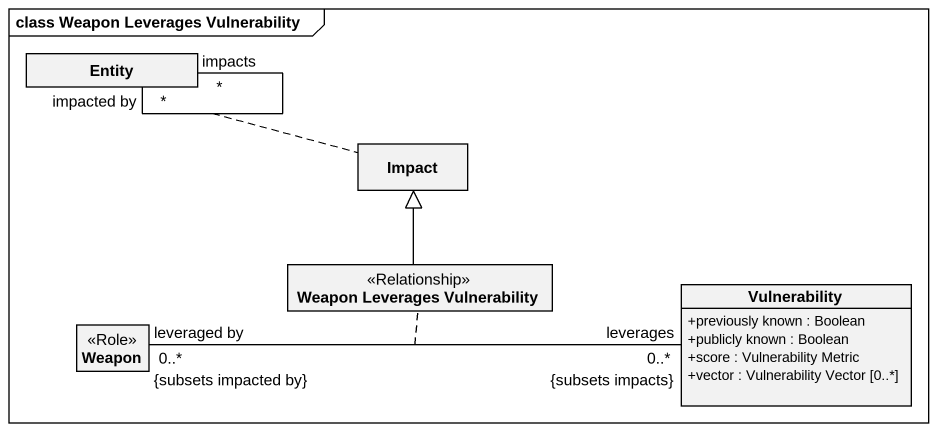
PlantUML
@startuml
mainframe class Weapon Leverages Vulnerability
hide circle
hide empty members
skinparam classAttributeIconSize 0
class "Entity" as Entity_
class Impact
class "Weapon Leverages Vulnerability" as Weapon_Leverages <<Relationship>>
class Weapon <<Role>>
class Vulnerability {
  +previously known : Boolean
  +publicly known : Boolean
  +score : Vulnerability Metric
  +vector : Vulnerability Vector [0..*]
}
Entity_ "impacted by\n*" -- "impacts\n*" Entity_
(Entity_, Entity_) .. Impact
Weapon_Leverages -up-|> Impact
Weapon "leveraged by\n0..*\n{subsets impacted by}" -right- "leverages\n0..*\n{subsets impacts}" Vulnerability
(Weapon, Vulnerability) .. Weapon_Leverages
@enduml
